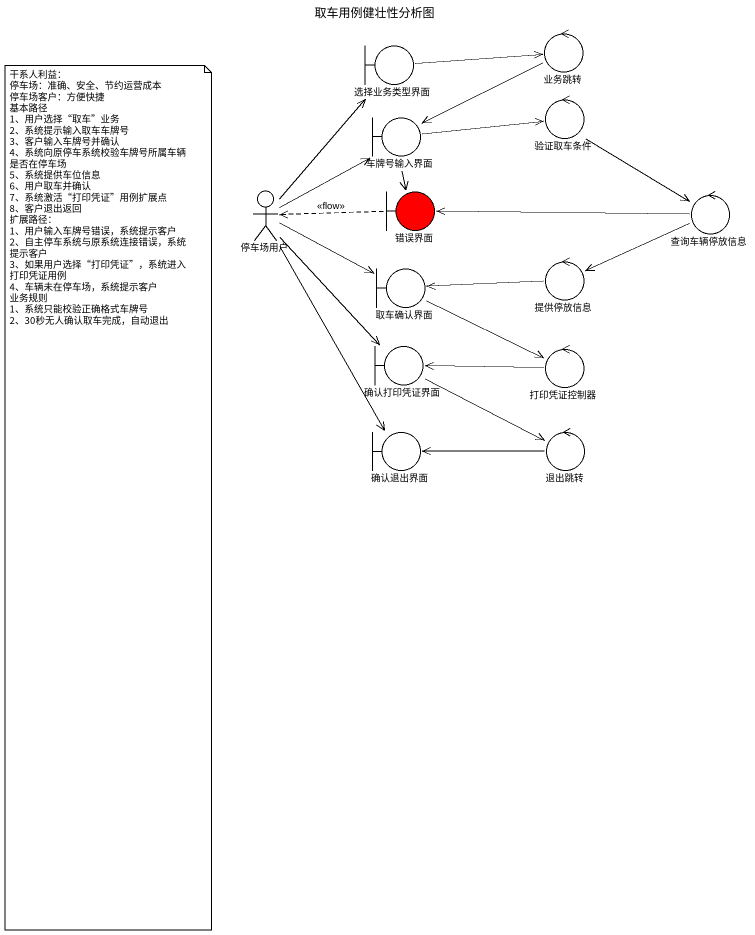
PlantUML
@startuml
title 取车用例健壮性分析图
boundary 选择业务类型界面
control 业务跳转
boundary 车牌号输入界面
control 验证取车条件
actor 停车场用户
boundary 错误界面 #FF0000
control 查询车辆停放信息
boundary 取车确认界面
control 提供停放信息
boundary 确认打印凭证界面
control 打印凭证控制器
boundary 确认退出界面
control 退出跳转
选择业务类型界面 -right-> 业务跳转
业务跳转 -left-> 车牌号输入界面
车牌号输入界面 -right-> 验证取车条件
车牌号输入界面 --> 错误界面
验证取车条件 --> 查询车辆停放信息
停车场用户 -up-> 选择业务类型界面
停车场用户 -up-> 车牌号输入界面
停车场用户 -right-> 取车确认界面
停车场用户 --> 确认打印凭证界面
停车场用户 --> 确认退出界面
错误界面 .left.> 停车场用户 : <<flow>>
查询车辆停放信息 -left-> 错误界面
查询车辆停放信息 -left-> 提供停放信息
取车确认界面 -right-> 打印凭证控制器
提供停放信息 -left-> 取车确认界面
确认打印凭证界面 -right-> 退出跳转
打印凭证控制器 -left-> 确认打印凭证界面
退出跳转 -left-> 确认退出界面
note as N1
  干系人利益：
  停车场：准确、安全、节约运营成本
  停车场客户：方便快捷
  基本路径
  1、用户选择“取车”业务
  2、系统提示输入取车车牌号
  3、客户输入车牌号并确认
  4、系统向原停车系统校验车牌号所属车辆是否在停车场
  5、系统提供车位信息
  6、用户取车并确认
  7、系统激活“打印凭证”用例扩展点
  8、客户退出返回
  扩展路径：
  1、用户输入车牌号错误，系统提示客户
  2、自主停车系统与原系统连接错误，系统提示客户
  3、如果用户选择“打印凭证”，系统进入打印凭证用例
  4、车辆未在停车场，系统提示客户
  业务规则
  1、系统只能校验正确格式车牌号
  2、30秒无人确认取车完成，自动退出
end note
@enduml
